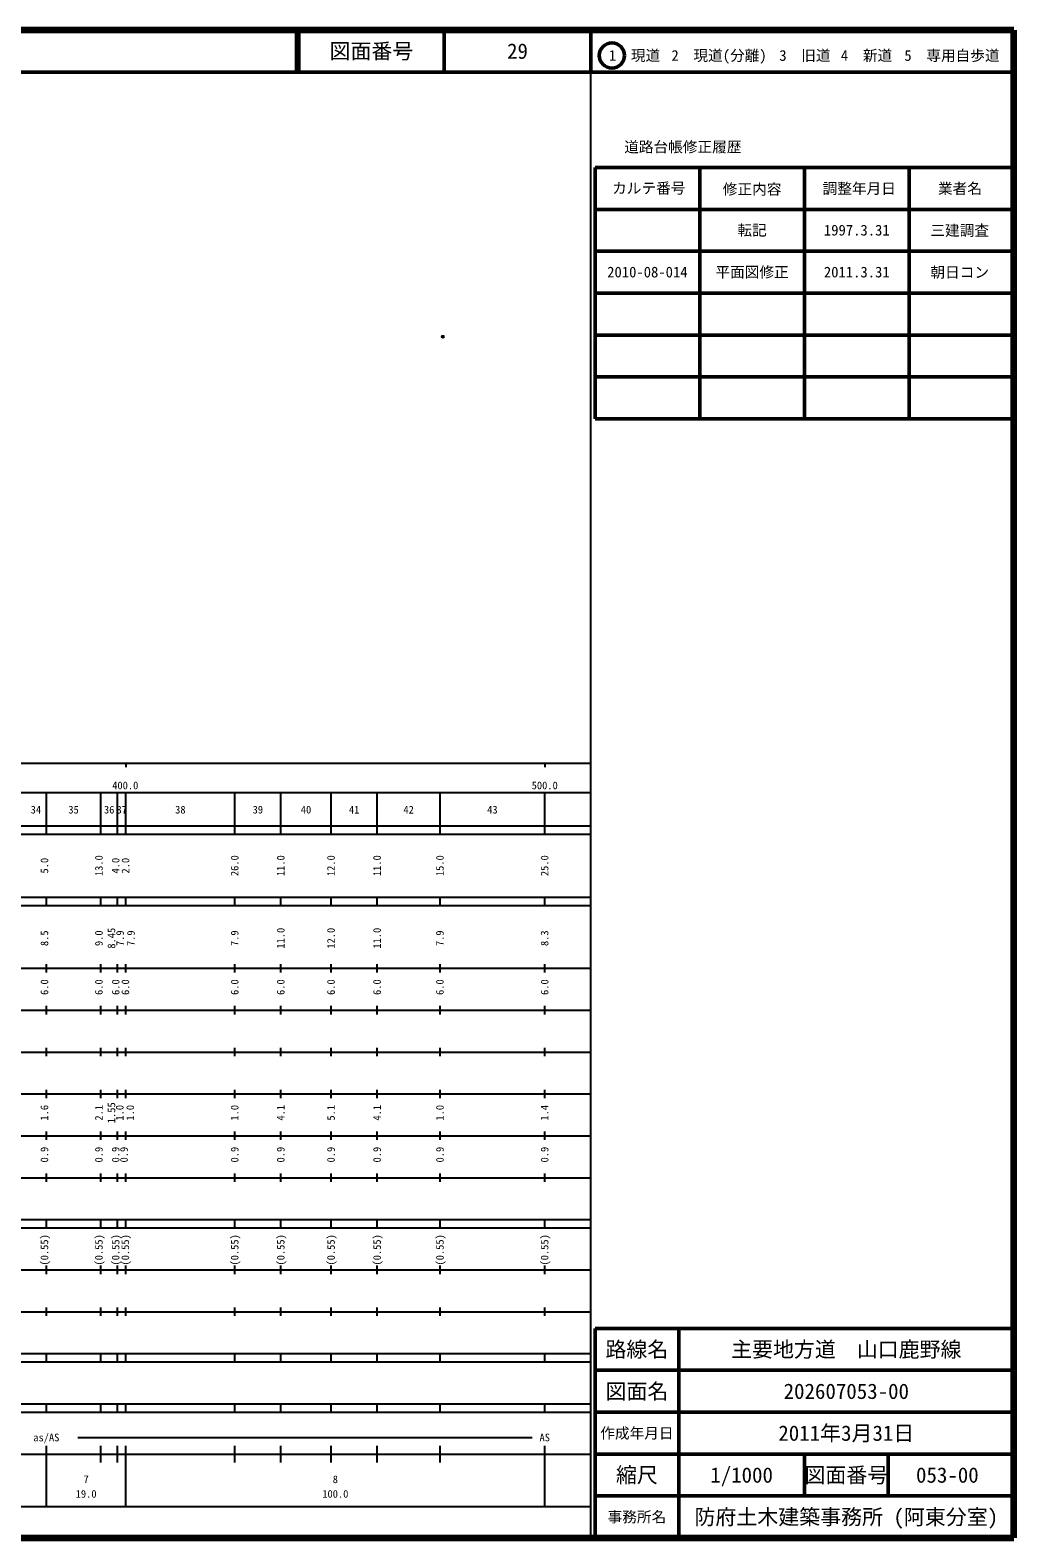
# Model space of a CAD drawing. Units: millimetres on the paper. Extents: x 40 to 680, y 20 to 380.
# Drawn here: x 445.1 to 680, y 20 to 380 of the extents above; entities that cross this region are included whole.
import ezdxf
from ezdxf.enums import TextEntityAlignment as Align

# ---------------------------------------------------------------- set-up
doc = ezdxf.new("R2010")
doc.units = ezdxf.units.MM
doc.header["$PDMODE"] = 32
doc.header["$PDSIZE"] = 0.5
doc.layers.add('M-OTRS', color=6, linetype='Continuous')
doc.layers.add('M-TTL-TXT', color=7, linetype='Continuous')
for name, color, linetype, lineweight in [('M-TTL', 2, 'Continuous', 140), ('M-TTL-BAND', 7, 'Continuous', 25), ('M-TTL-FRAM', 2, 'Continuous', 50), ('M-TTL-LINE', 7, 'Continuous', 50)]:
    doc.layers.add(name, color=color, linetype=linetype, lineweight=lineweight)
doc.styles.add('ＭＳ ゴシック', font='')
doc.styles.get('ＭＳ ゴシック').set_extended_font_data('MS Gothic')

msp = doc.modelspace()

# ---------------------------------------------------------------- linework, layer by layer
at = {"layer": 'M-OTRS'}
msp.add_point((543.653, 306.796), dxfattribs=at)
at = {"layer": 'M-TTL'}
for p, q in [((680, 380), (40, 380)), ((680, 20), (680, 380)), ((40, 20), (680, 20))]:
    msp.add_line(p, q, dxfattribs=at)
at = {"layer": 'M-TTL-BAND'}
for p, q in [((579, 20), (579, 370)), ((40, 205), (579, 205)), ((468, 205), (468, 204)), ((568, 205), (568, 204)), ((68, 198), (579, 198)), ((449, 188), (449, 198)), ((462, 188), (462, 198)), ((466, 188), (466, 198)), ((468, 188), (468, 198)), ((494, 188), (494, 198)), ((505, 188), (505, 198)), ((517, 188), (517, 198)), ((528, 188), (528, 198)), ((543, 188), (543, 198)), ((568, 188), (568, 198)), ((40, 190), (579, 190)), ((40, 188), (579, 188)), ((40, 173), (579, 173)), ((449, 171), (449, 173)), ((462, 171), (462, 173)), ((466, 171), (466, 173)), ((468, 171), (468, 173)), ((494, 171), (494, 173)), ((505, 171), (505, 173)), ((517, 171), (517, 173)), ((528, 171), (528, 173)), ((543, 171), (543, 173)), ((568, 171), (568, 173)), ((40, 171), (579, 171)), ((40, 156), (579, 156)), ((449, 155), (449, 157)), ((462, 155), (462, 157)), ((466, 155), (466, 157)), ((468, 155), (468, 157)), ((494, 155), (494, 157)), ((505, 155), (505, 157)), ((517, 155), (517, 157)), ((528, 155), (528, 157)), ((543, 155), (543, 157)), ((568, 155), (568, 157)), ((46, 146), (579, 146)), ((449, 145), (449, 147)), ((462, 145), (462, 147)), ((466, 145), (466, 147)), ((468, 145), (468, 147)), ((494, 145), (494, 147)), ((505, 145), (505, 147)), ((517, 145), (517, 147)), ((528, 145), (528, 147)), ((543, 145), (543, 147)), ((568, 145), (568, 147)), ((449, 135), (449, 137)), ((462, 135), (462, 137)), ((466, 135), (466, 137)), ((468, 135), (468, 137)), ((494, 135), (494, 137)), ((505, 135), (505, 137)), ((517, 135), (517, 137)), ((528, 135), (528, 137)), ((543, 135), (543, 137)), ((568, 135), (568, 137)), ((52, 136), (579, 136)), ((46, 126), (579, 126)), ((449, 125), (449, 127)), ((462, 125), (462, 127)), ((466, 125), (466, 127)), ((468, 125), (468, 127)), ((494, 125), (494, 127)), ((505, 125), (505, 127)), ((517, 125), (517, 127)), ((528, 125), (528, 127)), ((543, 125), (543, 127)), ((568, 125), (568, 127)), ((52, 116), (579, 116)), ((449, 115), (449, 117)), ((462, 115), (462, 117)), ((466, 115), (466, 117)), ((468, 115), (468, 117)), ((494, 115), (494, 117)), ((505, 115), (505, 117)), ((517, 115), (517, 117)), ((528, 115), (528, 117)), ((543, 115), (543, 117)), ((568, 115), (568, 117)), ((46, 106), (579, 106)), ((449, 105), (449, 107)), ((462, 105), (462, 107)), ((466, 105), (466, 107)), ((468, 105), (468, 107)), ((494, 105), (494, 107)), ((505, 105), (505, 107)), ((517, 105), (517, 107)), ((528, 105), (528, 107)), ((543, 105), (543, 107)), ((568, 105), (568, 107)), ((40, 96), (579, 96)), ((40, 94), (579, 94)), ((449, 94), (449, 96)), ((462, 94), (462, 96)), ((466, 94), (466, 96)), ((468, 94), (468, 96)), ((494, 94), (494, 96)), ((505, 94), (505, 96)), ((517, 94), (517, 96)), ((528, 94), (528, 96)), ((543, 94), (543, 96)), ((568, 94), (568, 96)), ((49, 84), (579, 84)), ((449, 83), (449, 85)), ((462, 83), (462, 85)), ((466, 83), (466, 85)), ((468, 83), (468, 85)), ((494, 83), (494, 85)), ((505, 83), (505, 85)), ((517, 83), (517, 85)), ((528, 83), (528, 85)), ((543, 83), (543, 85)), ((568, 83), (568, 85)), ((40, 74), (579, 74)), ((449, 73), (449, 75)), ((462, 73), (462, 75)), ((466, 73), (466, 75)), ((468, 73), (468, 75)), ((494, 73), (494, 75)), ((505, 73), (505, 75)), ((517, 73), (517, 75)), ((528, 73), (528, 75)), ((543, 73), (543, 75)), ((568, 73), (568, 75)), ((40, 64), (579, 64)), ((40, 62), (579, 62)), ((449, 62), (449, 64)), ((462, 62), (462, 64)), ((466, 62), (466, 64)), ((468, 62), (468, 64)), ((494, 62), (494, 64)), ((505, 62), (505, 64)), ((517, 62), (517, 64)), ((528, 62), (528, 64)), ((543, 62), (543, 64)), ((568, 62), (568, 64)), ((40, 52), (579, 52)), ((449, 50), (449, 52)), ((462, 50), (462, 52)), ((466, 50), (466, 52)), ((468, 50), (468, 52)), ((494, 50), (494, 52)), ((505, 50), (505, 52)), ((517, 50), (517, 52)), ((528, 50), (528, 52)), ((543, 50), (543, 52)), ((568, 50), (568, 52)), ((40, 50), (579, 50)), ((456.5, 44), (565, 44)), ((40, 40), (579, 40)), ((449, 27.5), (449, 42)), ((462, 38), (462, 42)), ((466, 38), (466, 42)), ((468, 27.5), (468, 42)), ((494, 38), (494, 42)), ((505, 38), (505, 42)), ((517, 38), (517, 42)), ((528, 38), (528, 42)), ((543, 38), (543, 42)), ((568, 27.5), (568, 42)), ((68, 27.5), (579, 27.5))]:
    msp.add_line(p, q, dxfattribs=at)
at = {"layer": 'M-TTL-FRAM'}
for p, q in [((580, 347.197), (580, 287.197)), ((580, 347.197), (680, 347.197)), ((580, 287.197), (680, 287.197)), ((680, 70), (580, 70)), ((580, 70), (580, 20))]:
    msp.add_line(p, q, dxfattribs=at)
at = {"layer": 'M-TTL-LINE'}
for p, q in [((508.747, 380), (508.747, 370)), ((509.247, 380), (509.247, 370)), ((543.997, 380), (543.997, 370)), ((579, 380), (579, 370)), ((40, 370), (680, 370)), ((605, 347.197), (605, 287.197)), ((630, 347.197), (630, 287.197)), ((655, 347.197), (655, 287.197)), ((580, 337.197), (680, 337.197)), ((580, 327.197), (680, 327.197)), ((580, 317.197), (680, 317.197)), ((580, 307.197), (680, 307.197)), ((580, 297.197), (680, 297.197)), ((600, 70), (600, 20)), ((680, 60), (580, 60)), ((680, 50), (580, 50)), ((680, 40), (580, 40)), ((630, 40), (630, 30)), ((650, 40), (650, 30)), ((680, 30), (580, 30))]:
    msp.add_line(p, q, dxfattribs=at)
msp.add_circle((584.031, 373.958), 3, dxfattribs=at)

# ---------------------------------------------------------------- texts
at = {"layer": 'M-TTL-BAND', "style": 'ＭＳ ゴシック'}
for s, p in [('400.0', (467.844, 198.195)), ('500.0', (568, 198.195)), ('34', (446.5, 192.405)), ('35', (455.5, 192.405)), ('36', (464, 192.405)), ('37', (467, 192.405)), ('38', (481, 192.405)), ('39', (499.5, 192.405)), ('40', (511, 192.405)), ('41', (522.5, 192.405)), ('42', (535.5, 192.405)), ('43', (555.5, 192.405)), ('as/AS', (449, 42.5)), ('AS', (568, 42.5)), ('7', (458.5, 32.523)), ('8', (518, 32.523)), ('19.0', (458.5, 29.033)), ('100.0', (518, 29.033))]:
    msp.add_text(s, height=1.833, dxfattribs=at).set_placement(p, align=Align.BOTTOM_CENTER)
for s, p in [('5.0', (450, 180.5)), ('13.0', (463, 180.5)), ('4.0', (467, 180.5)), ('2.0', (469.362, 180.5)), ('26.0', (495.423, 180.5)), ('11.0', (506.423, 180.5)), ('12.0', (518.423, 180.5)), ('11.0', (529.423, 180.5)), ('15.0', (544.423, 180.5)), ('25.0', (569.423, 180.5)), ('8.5', (450, 163.174)), ('9.0', (463, 163.174)), ('8.45', (466, 163.174)), ('7.9', (468.061, 163.174)), ('7.9', (470.661, 163.174)), ('7.9', (495.423, 163.174)), ('11.0', (506.423, 163.174)), ('12.0', (518.423, 163.174)), ('11.0', (529.423, 163.174)), ('7.9', (544.423, 163.174)), ('8.3', (569.423, 163.174)), ('6.0', (450, 151.5)), ('6.0', (463, 151.5)), ('6.0', (467, 151.5)), ('6.0', (469.332, 151.5)), ('6.0', (495.423, 151.5)), ('6.0', (506.423, 151.5)), ('6.0', (518.423, 151.5)), ('6.0', (529.423, 151.5)), ('6.0', (544.423, 151.5)), ('6.0', (569.423, 151.5)), ('1.6', (450, 121.5)), ('2.1', (463, 121.5)), ('1.55', (466, 121.5)), ('1.0', (467.983, 121.5)), ('1.0', (470.478, 121.5)), ('1.0', (495.423, 121.5)), ('4.1', (506.423, 121.5)), ('5.1', (518.423, 121.5)), ('4.1', (529.423, 121.5)), ('1.0', (544.423, 121.5)), ('1.4', (569.423, 121.5)), ('0.9', (450, 111.5)), ('0.9', (463, 111.5)), ('0.9', (467, 111.5)), ('0.9', (469, 111.5)), ('0.9', (495.423, 111.5)), ('0.9', (506.423, 111.5)), ('0.9', (518.423, 111.5)), ('0.9', (529.423, 111.5)), ('0.9', (544.423, 111.5)), ('0.9', (569.423, 111.5)), ('(0.55)', (450, 88.764)), ('(0.55)', (463, 88.764)), ('(0.55)', (467, 88.764)), ('(0.55)', (469.309, 88.764)), ('(0.55)', (495.423, 88.764)), ('(0.55)', (506.423, 88.764)), ('(0.55)', (518.423, 88.764)), ('(0.55)', (529.423, 88.764)), ('(0.55)', (544.423, 88.764)), ('(0.55)', (569.423, 88.764))]:
    msp.add_text(s, height=1.833, rotation=90, dxfattribs=at).set_placement(p, align=Align.BOTTOM_CENTER)
at = {"layer": 'M-TTL-TXT', "style": 'ＭＳ ゴシック'}
for s, height, p in [('図面番号', 3.666, (526.622, 375)), ('29', 3.666, (561.497, 375)), ('1\u3000現道', 2.566, (589.448, 373.958)), ('2\u3000現道(分離)', 2.566, (609.619, 373.958)), ('3\u3000旧道', 2.566, (630.121, 373.958)), ('4\u3000新道', 2.566, (644.824, 373.958)), ('5\u3000専用自歩道', 2.566, (665.228, 373.958)), ('道路台帳修正履歴', 2.566, (600.968, 352.113)), ('カルテ番号', 2.566, (592.839, 342.277)), ('修正内容', 2.566, (617.509, 342.023)), ('調整年月日', 2.566, (643.089, 342.197)), ('業者名', 2.566, (667.134, 342.197)), ('転記', 2.566, (617.5, 332.245)), ('1997.3.31', 2.566, (642.5, 332.245)), ('三建調査', 2.566, (667.077, 332.189)), ('2010-08-014', 2.566, (592.5, 322.245)), ('平面図修正', 2.566, (617.5, 322.245)), ('2011.3.31', 2.566, (642.5, 322.245)), ('朝日コン', 2.566, (667.077, 322.189)), ('路線名', 3.666, (590, 65)), ('路線名', 3.666, (590, 65)), ('主要地方道\u3000山口鹿野線', 3.666, (640, 65)), ('図面名', 3.666, (590, 55)), ('図面名', 3.666, (590, 55)), ('202607053-00', 3.666, (640, 55)), ('2011年3月31日', 3.666, (640, 45)), ('作成年月日', 2.566, (590, 45)), ('作成年月日', 2.566, (590, 45)), ('縮尺', 3.666, (590, 35)), ('縮尺', 3.666, (590, 35)), ('1/1000', 3.666, (615, 35)), ('図面番号', 3.666, (640, 35)), ('図面番号', 3.666, (640, 35)), ('053-00', 3.666, (664.125, 35)), ('事務所名', 2.566, (590, 25)), ('事務所名', 2.566, (590, 25)), ('防府土木建築事務所 (阿東分室)', 3.666, (640, 25))]:
    msp.add_text(s, height=height, dxfattribs=at).set_placement(p, align=Align.MIDDLE_CENTER)

doc.saveas('drawing.dxf')
